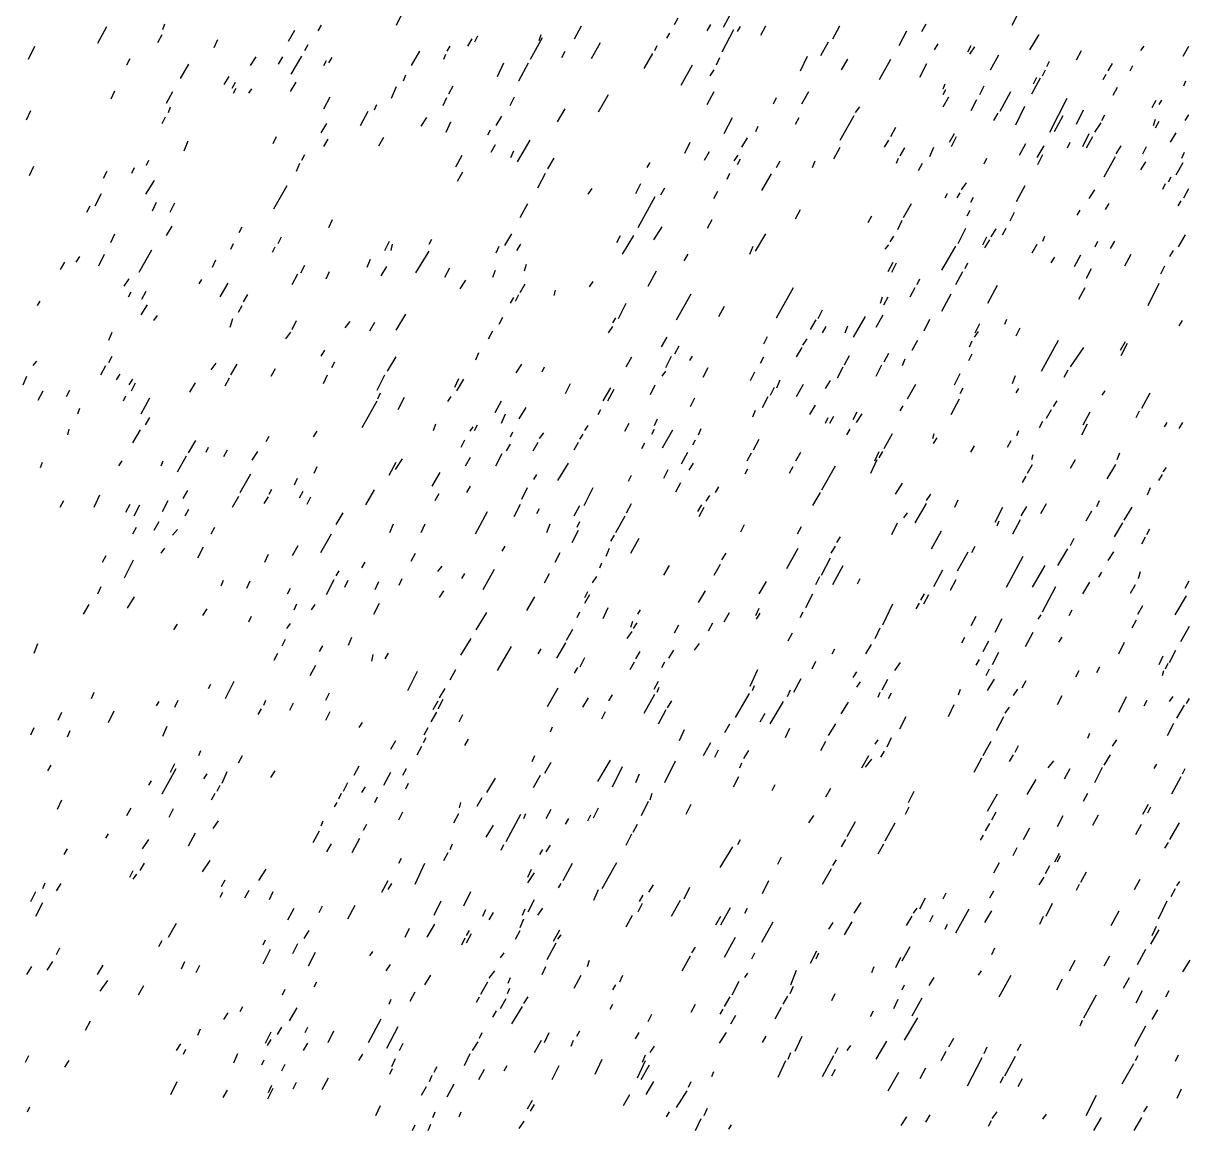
# Model space of a CAD drawing. Extents: x 0 to 599, y 0 to 600.
# Drawn here: x 297 to 599.4, y 0.2 to 287.1 of the extents above; entities that cross this region are included whole.
import ezdxf

# ---------------------------------------------------------------- set-up
doc = ezdxf.new("R2010")
doc.units = 0
doc.header["$MEASUREMENT"] = 0
doc.layers.add('SKARN_FSET3', color=34, linetype='CONTINUOUS')

msp = doc.modelspace()

# ---------------------------------------------------------------- linework, layer by layer
at = {"layer": 'SKARN_FSET3'}
for p, q in [((478.5, 286.05), (481.6, 291.86)), ((393.74, 286.61), (395.39, 289.98)), ((465.86, 286.8), (466.78, 288.49)), ((553.36, 286.61), (555.19, 290.17)), ((316.32, 281.93), (318.69, 286.24)), ((333.16, 285.49), (333.7, 286.99)), ((365.74, 282.5), (367.39, 285.3)), ((373.43, 285.12), (374.34, 286.61)), ((439.88, 283.06), (441.7, 286.43)), ((463.85, 283.24), (464.58, 284.56)), ((474.29, 285.12), (475.2, 286.8)), ((478.14, 279.69), (481.24, 285.49)), ((482.16, 284.93), (482.89, 286.24)), ((488.2, 283.99), (489.48, 286.43)), ((506.87, 283.06), (508.7, 286.43)), ((524.08, 281.37), (526.09, 285.12)), ((529.93, 284.93), (531.03, 286.99)), ((331.88, 282.12), (332.97, 284.18)), ((346.52, 280.81), (347.44, 282.87)), ((369.95, 280.06), (370.87, 281.56)), ((412.24, 281.19), (413.33, 283.06)), ((414.07, 282.31), (414.8, 283.81)), ((428.53, 277.82), (431.64, 283.43)), ((430.72, 282.68), (431.27, 284.18)), ((444.27, 278), (446.65, 282.12)), ((460.75, 280.06), (461.29, 281.37)), ((503.76, 278.75), (505.77, 282.31)), ((533.23, 280.25), (534.15, 281.75)), ((541.84, 279.69), (542.75, 281.37)), ((557.94, 280.25), (560.32, 284.18)), ((298.39, 277.82), (300.03, 281.19)), ((355.86, 276.13), (357.33, 278.38)), ((363.19, 276.51), (364.28, 278.38)), ((366.48, 273.88), (369.22, 278.56)), ((376.18, 276.88), (377.1, 278.19)), ((397.6, 276.13), (399.79, 279.88)), ((406.02, 277.82), (406.56, 279.13)), ((406.93, 279.88), (407.66, 281.19)), ((436.59, 278.19), (437.5, 279.88)), ((458, 275.38), (460.2, 279.31)), ((476.67, 276.32), (477.59, 278.19)), ((498.46, 274.82), (500.29, 278.56)), ((542.39, 279.13), (543.67, 281)), ((547.7, 275.01), (549.89, 278.94)), ((570.03, 277.63), (571.31, 280.06)), ((586.68, 280.06), (587.6, 281.19)), ((597.67, 278.56), (599.13, 281.19)), ((323.83, 276.32), (324.74, 278)), ((337.75, 272.76), (339.94, 276.51)), ((374.9, 276.13), (375.63, 277.44)), ((419.93, 273.32), (421.58, 276.88)), ((425.43, 272.2), (427.98, 276.88)), ((467.53, 271.08), (470.45, 276.32)), ((509.08, 275.01), (510.72, 277.82)), ((518.96, 272.57), (521.89, 277.82)), ((529.4, 273.14), (531.22, 276.69)), ((562.34, 275.94), (563.07, 277.25)), ((578.27, 274.82), (579.36, 276.69)), ((583.94, 274.82), (584.67, 276.13)), ((349.1, 271.26), (350.38, 273.32)), ((395.59, 272.2), (396.14, 273.7)), ((475.03, 273.51), (476.13, 275.01)), ((558.5, 268.83), (560.7, 272.95)), ((558.87, 271.45), (559.78, 273.14)), ((561.25, 273.51), (561.98, 275.01)), ((576.99, 272.57), (577.72, 273.88)), ((597.86, 270.89), (598.41, 272.2)), ((319.81, 267.52), (320.73, 269.58)), ((334.09, 266.4), (335.74, 269.39)), ((351.11, 270.33), (352.02, 271.83)), ((351.48, 269.02), (352.21, 270.33)), ((355.51, 269.02), (356.24, 270.14)), ((366.3, 269.39), (367.77, 271.83)), ((392.48, 267.71), (393.76, 270.7)), ((407.31, 268.83), (408.4, 270.89)), ((474.31, 266.02), (476.13, 269.39)), ((498.83, 266.21), (500.66, 269.39)), ((535.44, 270.14), (535.99, 271.45)), ((535.44, 268.64), (536.17, 269.95)), ((544.96, 268.64), (546.06, 270.89)), ((550.27, 264.34), (553.01, 269.39)), ((579.56, 268.46), (580.65, 270.51)), ((374.91, 264.9), (376.56, 268.08)), ((405.85, 265.83), (406.76, 267.89)), ((423.24, 265.83), (424.33, 268.08)), ((446.12, 264.15), (448.68, 268.64)), ((491.51, 266.21), (492.24, 267.89)), ((535.44, 265.46), (536.91, 268.08)), ((542.77, 264.52), (544.23, 267.33)), ((563.09, 258.91), (567.66, 267.71)), ((589.63, 265.27), (590.72, 267.15)), ((591.46, 266.02), (592.19, 267.15)), ((297.85, 262.09), (298.95, 264.52)), ((334.64, 263.96), (335.19, 265.46)), ((384.44, 260.59), (386.45, 264.34)), ((388.09, 264.71), (388.64, 266.02)), ((435.5, 261.53), (437.51, 264.9)), ((508.73, 256.85), (512.38, 263.21)), ((512.75, 263.96), (513.84, 265.46)), ((548.63, 261.9), (549.72, 263.78)), ((554.3, 260.78), (556.68, 265.65)), ((564.37, 259.1), (566.56, 263.21)), ((570.04, 260.97), (571.87, 264.71)), ((576.63, 261.9), (577.36, 263.4)), ((598.23, 261.9), (599.15, 263.4)), ((333, 261.15), (333.91, 262.84)), ((374.19, 258.72), (375.65, 261.15)), ((400.18, 260.41), (401.64, 262.65)), ((406.59, 258.91), (407.86, 261.53)), ((419.58, 260.59), (421.04, 263.03)), ((478.71, 258.53), (480.9, 262.65)), ((486.94, 259.1), (487.49, 260.41)), ((497.19, 260.97), (498.11, 262.65)), ((521.91, 257.78), (523.19, 260.22)), ((574.81, 258.91), (576.45, 261.34)), ((590, 260.59), (590.54, 262.28)), ((590.55, 260.03), (591.46, 261.72)), ((361.74, 255.91), (362.66, 257.78)), ((374.92, 255.16), (376.02, 257.04)), ((389.2, 255.35), (390.48, 257.6)), ((417.39, 258.16), (418.12, 259.47)), ((483.29, 254.98), (484.75, 257.41)), ((537.1, 256.29), (538.38, 258.53)), ((537.65, 255.16), (538.93, 257.78)), ((571.7, 255.16), (573.34, 258.53)), ((572.61, 254.79), (574.26, 257.78)), ((594.4, 256.29), (595.86, 258.72)), ((338.68, 254.04), (339.78, 256.66)), ((418.31, 253.67), (419.4, 255.73)), ((423.43, 252.36), (424.16, 254.04)), ((425.08, 251.23), (428.37, 256.85)), ((468.46, 253.48), (469.92, 256.29)), ((507.09, 251.98), (508.73, 254.98)), ((520.26, 254.98), (521.36, 256.85)), ((524.29, 252.73), (525.57, 254.79)), ((531.98, 252.54), (533.08, 254.98)), ((555.23, 252.92), (556.87, 255.91)), ((559.8, 252.36), (561.63, 255.35)), ((567.67, 254.79), (568.4, 256.29)), ((580.3, 253.29), (581.58, 255.35)), ((587.26, 253.29), (588.17, 255.16)), ((328.98, 250.3), (329.53, 251.61)), ((369.25, 251.61), (369.98, 253.1)), ((409.16, 249.92), (410.8, 252.92)), ((432.95, 249.36), (434.6, 252.17)), ((458.76, 249.73), (459.49, 251.05)), ((473.59, 251.61), (474.87, 253.85)), ((481.28, 251.42), (482.37, 252.92)), ((482.19, 250.48), (482.92, 251.98)), ((492.26, 249.73), (493.18, 251.42)), ((501.6, 249.73), (502.33, 251.42)), ((523.38, 250.86), (523.93, 252.17)), ((546.08, 250.67), (546.81, 252.17)), ((559.99, 250.48), (561.27, 253.1)), ((577.2, 247.3), (580.12, 252.54)), ((586.71, 249.17), (587.99, 251.23)), ((595.87, 247.86), (597.7, 251.05)), ((597.33, 252.17), (598.06, 253.67)), ((298.6, 247.68), (299.7, 250.11)), ((317.82, 246.93), (318.73, 248.8)), ((325.14, 248.24), (325.87, 249.73)), ((367.79, 248.8), (368.7, 250.86)), ((409.53, 246.18), (410.99, 248.61)), ((430.4, 244.49), (432.41, 248.24)), ((479.45, 246.74), (480.18, 248.24)), ((488.42, 243.74), (490.98, 248.05)), ((529.05, 248.99), (530.15, 250.86)), ((328.81, 242.81), (331, 246.37)), ((361.94, 239.06), (365.41, 245.05)), ((455.84, 243), (457.12, 245.62)), ((540.23, 243.93), (541.51, 245.8)), ((554.51, 240.94), (556.7, 245.05)), ((592.39, 244.12), (593.13, 245.62)), ((593.86, 245.99), (594.59, 247.3)), ((315.63, 239.81), (317.28, 243)), ((443.4, 242.81), (444.49, 244.31)), ((456.4, 234.2), (460.79, 242.25)), ((462.25, 242.62), (463.35, 244.49)), ((475.98, 241.68), (477.08, 243.56)), ((536.02, 241.87), (536.57, 243)), ((539.13, 241.87), (539.86, 243.18)), ((542.61, 240.75), (543.34, 242.06)), ((573.36, 241.68), (574.82, 243.93)), ((597.89, 241.87), (599.17, 244.31)), ((313.44, 238.13), (314.35, 239.81)), ((330.46, 238.5), (331.56, 240.75)), ((335.04, 238.13), (336.32, 240.56)), ((425.83, 236.82), (427.84, 240.37)), ((497.22, 236.44), (498.5, 238.88)), ((525.22, 236.82), (527.23, 240.37)), ((577.57, 238.88), (578.49, 240.37)), ((596.43, 239.81), (597.16, 241.12)), ((376.23, 234.2), (377.14, 236.26)), ((474.34, 234.01), (475.62, 236.26)), ((516.07, 235.51), (516.99, 237.19)), ((523.76, 233.63), (524.86, 236.07)), ((541.7, 237.19), (542.43, 238.69)), ((552.86, 235.88), (553.96, 238.13)), ((570.25, 237.38), (570.98, 238.69)), ((334.13, 232.14), (335.59, 234.57)), ((352.98, 232.89), (353.71, 234.38)), ((460.43, 231.01), (462.62, 234.38)), ((539.33, 230.08), (541.33, 234.01)), ((547.93, 231.76), (549.21, 233.82)), ((550.86, 232.32), (551.77, 234.01)), ((319.67, 230.27), (320.76, 232.51)), ((350.79, 228.58), (351.52, 230.08)), ((363.05, 230.08), (363.96, 231.76)), ((390.69, 228.21), (391.97, 230.64)), ((392.34, 228.21), (392.7, 229.89)), ((402.22, 229.89), (402.95, 231.2)), ((421.81, 229.52), (423.64, 232.51)), ((424.92, 228.21), (426.02, 229.89)), ((450.91, 230.27), (451.83, 232.14)), ((452.38, 227.27), (455.3, 232.14)), ((486.79, 228.02), (489.53, 232.51)), ((521.75, 230.45), (522.67, 231.95)), ((545.73, 229.7), (546.83, 231.76)), ((546.28, 228.95), (547.56, 231.01)), ((558.55, 227.64), (559.83, 229.89)), ((561.29, 230.64), (561.84, 231.95)), ((574.84, 229.14), (575.57, 230.64)), ((578.87, 228.77), (579.96, 230.64)), ((596.44, 229.14), (598.26, 232.32)), ((316.56, 224.27), (318.02, 227.27)), ((327, 222.59), (330.29, 228.39)), ((361.59, 227.83), (362.32, 229.14)), ((398.75, 222.4), (402.23, 228.02)), ((419.62, 227.64), (420.35, 229.33)), ((468.31, 225.59), (469.4, 227.27)), ((485.33, 227.27), (486.24, 229.33)), ((520.47, 228.58), (521.39, 229.7)), ((535.12, 223.15), (538.78, 229.33)), ((569.53, 224.09), (571.18, 227.08)), ((582.53, 224.27), (584.18, 227.27)), ((594.24, 226.71), (595.16, 228.21)), ((306.68, 223.34), (307.78, 225.21)), ((310.7, 225.21), (311.62, 226.71)), ((346.03, 223.9), (346.95, 225.77)), ((368.92, 222.4), (370.01, 224.46)), ((386.12, 223.9), (387.03, 225.96)), ((389.78, 221.65), (391.25, 224.09)), ((426.94, 222.96), (427.49, 224.65)), ((521.21, 222.78), (522.49, 225.21)), ((522.13, 222.59), (523.41, 225.02)), ((541.16, 223.53), (541.89, 225.02)), ((563.49, 225.02), (564.41, 226.52)), ((591.87, 222.22), (592.96, 224.27)), ((323.16, 219.03), (324.44, 220.9)), ((366.72, 219.41), (368.18, 222.22)), ((375.51, 220.9), (376.42, 222.78)), ((406.26, 221.28), (407.54, 223.71)), ((418.71, 221.28), (419.44, 223.15)), ((458.98, 219.03), (461.17, 222.96)), ((528.72, 219.41), (529.45, 220.9)), ((538.79, 219.41), (540.61, 222.78)), ((572.65, 221.09), (573.93, 223.53)), ((327.74, 215.66), (328.83, 217.72)), ((342.56, 219.59), (343.29, 220.72)), ((348.06, 216.22), (350.07, 219.78)), ((410.29, 218.28), (411.75, 220.53)), ((425.85, 217.35), (427.13, 219.59)), ((434.64, 216.6), (435, 217.91)), ((443.79, 218.85), (444.7, 220.16)), ((492.3, 210.8), (496.69, 218.66)), ((526.89, 216.22), (528.17, 218.66)), ((547.03, 214.54), (549.59, 219.22)), ((570.64, 215.66), (572.29, 218.66)), ((588.58, 213.98), (591.5, 219.78)), ((300.65, 213.98), (301.38, 215.1)), ((324.26, 216.22), (324.99, 217.54)), ((354.1, 214.91), (355.19, 216.79)), ((423.29, 214.54), (424.2, 216.04)), ((424.57, 215.1), (425.48, 216.79)), ((466.31, 210.23), (470.15, 216.97)), ((519.21, 214.54), (519.75, 216.22)), ((520.12, 214.17), (521.22, 216.22)), ((535.13, 212.48), (537.51, 216.97)), ((327.56, 211.54), (329.2, 214.17)), ((352.82, 212.29), (353.73, 213.98)), ((393.64, 207.61), (396.2, 211.73)), ((451.3, 210.61), (453.31, 214.54)), ((477.29, 211.17), (478.75, 213.79)), ((503.1, 210.61), (504.2, 212.85)), ((330.86, 210.05), (331.77, 211.36)), ((350.63, 208.36), (351.36, 210.61)), ((366.74, 207.8), (367.83, 210.05)), ((380.46, 208.17), (381.74, 209.86)), ((386.87, 207.43), (388.15, 209.67)), ((420.37, 209.11), (421.28, 210.98)), ((449.84, 209.49), (450.57, 210.8)), ((501.09, 207.8), (502.55, 210.23)), ((510.06, 206.86), (510.79, 208.74)), ((512.26, 205.74), (515.37, 211.17)), ((518.11, 208.36), (519.94, 211.54)), ((530.56, 207.43), (532.02, 210.42)), ((543.74, 206.86), (545.02, 209.3)), ((551.43, 209.11), (551.98, 210.42)), ((596.64, 208.74), (597.56, 210.05)), ((319.15, 204.99), (320.06, 207.05)), ((365.09, 205.37), (366.37, 207.05)), ((417.63, 205.37), (418.72, 207.43)), ((448.74, 206.86), (449.84, 208.55)), ((462.47, 203.31), (463.94, 205.74)), ((489.01, 204.06), (489.93, 205.93)), ((504.2, 206.86), (505.12, 208.55)), ((543.56, 205.74), (544.66, 207.24)), ((554.36, 206.12), (555.46, 208.17)), ((465.95, 201.44), (467.05, 203.49)), ((497.44, 200.69), (498.9, 203.12)), ((499.08, 203.68), (500.18, 205.37)), ((527.46, 202.37), (528.92, 204.99)), ((542.28, 203.31), (543.01, 204.81)), ((560.96, 196.94), (565.34, 204.99)), ((568.46, 198.07), (571.94, 203.12)), ((581.46, 202.37), (582.73, 204.62)), ((581.64, 201.06), (583.28, 204.24)), ((299.57, 198.44), (300.48, 199.56)), ((319.15, 199.19), (320.07, 200.87)), ((374.25, 200.87), (375.16, 202.37)), ((391.46, 196.94), (393.65, 200.69)), ((414.34, 199.94), (415.07, 201.81)), ((453.33, 198.07), (454.79, 200.69)), ((463.58, 197.88), (465.04, 200.87)), ((469.8, 199.75), (470.53, 200.87)), ((488.1, 199), (489.02, 200.69)), ((509.89, 198.63), (511.17, 201.06)), ((520.14, 199.38), (521.42, 201.62)), ((524.9, 198.44), (525.63, 200.12)), ((542.1, 199.75), (543.02, 201.44)), ((317.14, 196.01), (318.42, 198.44)), ((345.7, 197.32), (346.98, 199)), ((350.82, 196.01), (352.47, 198.81)), ((361.26, 195.63), (362.35, 197.69)), ((377, 197.88), (377.73, 199.38)), ((424.77, 196.57), (426.24, 198.81)), ((431.55, 196.76), (432.09, 198.07)), ((462.66, 195.63), (463.58, 196.94)), ((473.28, 195.44), (474.56, 197.88)), ((485.55, 194.51), (486.64, 196.76)), ((508.06, 195.26), (509.52, 198.07)), ((518.13, 195.63), (519.59, 198.63)), ((566.82, 195.44), (567.92, 197.32)), ((297.01, 193.39), (297.92, 195.63)), ((321.17, 194.7), (322.08, 196.19)), ((324.47, 193.39), (325.38, 194.88)), ((325.02, 191.89), (326.11, 193.95)), ((340.21, 191.51), (341.67, 193.95)), ((349.36, 193.2), (350.46, 195.26)), ((374.8, 193.76), (375.9, 196.01)), ((388.72, 192.07), (390.73, 196.01)), ((408.85, 192.82), (409.95, 195.07)), ((409.4, 191.89), (411.23, 194.88)), ((437.59, 191.14), (438.87, 193.76)), ((492.32, 192.64), (493.23, 194.7)), ((497.45, 190.39), (499.28, 193.57)), ((504.95, 192.45), (506.23, 194.51)), ((526.19, 189.83), (528.38, 193.57)), ((538.45, 193.39), (539.91, 196.38)), ((553.46, 193.76), (554.19, 195.82)), ((300.86, 189.45), (302.14, 191.89)), ((308.18, 190.39), (309.09, 192.07)), ((323.01, 189.27), (323.55, 190.58)), ((388.9, 189.83), (389.63, 191.33)), ((447.3, 189.27), (449.31, 192.64)), ((448.58, 189.27), (450.22, 192.26)), ((459.56, 190.95), (460.84, 193.39)), ((490.68, 190.76), (491.77, 192.82)), ((539.92, 191.14), (540.65, 192.64)), ((554.38, 191.33), (555.11, 192.45)), ((576.71, 190.76), (577.44, 191.89)), ((586.96, 187.39), (589.16, 191.33)), ((327.59, 185.9), (329.78, 190.02)), ((384.88, 182.34), (388.72, 189.27)), ((394.21, 187.02), (395.86, 190.2)), ((407.03, 189.08), (407.94, 190.39)), ((419.29, 186.27), (420.94, 189.27)), ((425.52, 184.59), (427.35, 187.58)), ((470, 187.77), (471.09, 190.02)), ((488.67, 187.58), (490.13, 190.39)), ((500.93, 185.71), (502.39, 188.14)), ((524.36, 186.65), (525.09, 187.96)), ((537.54, 185.71), (539.73, 189.83)), ((564.08, 187.77), (565, 189.27)), ((311.11, 185.9), (311.66, 187.39)), ((328.69, 183.09), (329.78, 184.96)), ((420.94, 183.46), (422.04, 185.9)), ((446.02, 185.71), (446.75, 187.02)), ((460.66, 182.9), (461.4, 184.59)), ((486.11, 185.15), (486.84, 186.83)), ((504.96, 183.46), (505.69, 184.96)), ((506.06, 183.46), (507.16, 185.34)), ((512.1, 184.4), (513.2, 186.46)), ((513.02, 183.65), (514.48, 185.9)), ((562.25, 184.77), (563.53, 187.02)), ((571.77, 183.09), (573.6, 186.46)), ((585.5, 184.96), (586.41, 186.65)), ((308.56, 180.47), (308.92, 181.97)), ((325.4, 178.41), (327.41, 181.78)), ((403.37, 181.59), (403.92, 183.28)), ((412.89, 181.4), (413.62, 182.53)), ((413.99, 181.59), (414.72, 183.09)), ((442.54, 181.59), (443.46, 182.9)), ((452.98, 181.4), (454.07, 183.46)), ((459.93, 180.66), (460.67, 181.97)), ((462.68, 177.1), (465.43, 181.78)), ((472.02, 180.47), (472.75, 182.15)), ((510.46, 180.47), (511.37, 181.97)), ((554.57, 180.28), (555.12, 181.59)), ((560.43, 182.34), (561.34, 184.02)), ((571.41, 180.47), (572.87, 183.28)), ((592.83, 182.53), (593.56, 183.65)), ((596.67, 182.15), (597.58, 183.65)), ((339.86, 175.79), (341.69, 178.97)), ((359.99, 178.78), (360.72, 180.09)), ((372.26, 179.91), (373.17, 181.4)), ((410.52, 177.29), (411.43, 179.16)), ((423.33, 179.91), (423.87, 181.22)), ((429.19, 176.35), (430.47, 178.6)), ((430.83, 179.53), (431.93, 181.03)), ((439.8, 176.54), (440.9, 178.6)), ((441.27, 179.34), (442.18, 180.66)), ((457.38, 176.91), (458.11, 178.41)), ((470.55, 177.85), (471.29, 179.16)), ((486.3, 176.54), (487.76, 179.34)), ((520.16, 176.91), (522.35, 180.84)), ((532.79, 179.53), (533.15, 180.84)), ((532.97, 178.22), (533.89, 179.72)), ((552.19, 177.29), (553.11, 178.97)), ((344.44, 175.98), (344.98, 177.29)), ((349.01, 174.85), (349.93, 176.54)), ((356.34, 173.92), (357.8, 176.16)), ((419.49, 172.42), (421.13, 175.6)), ((422.23, 176.35), (423.33, 178.03)), ((467.63, 172.98), (469.28, 175.98)), ((484.65, 173.73), (485.75, 175.79)), ((497.28, 173.73), (498.56, 175.98)), ((517.79, 173.73), (518.88, 176.16)), ((518.88, 174.48), (519.8, 176.16)), ((542.68, 175.98), (543.59, 177.66)), ((558.42, 174.1), (558.79, 175.41)), ((580.57, 174.1), (581.3, 175.79)), ((301.43, 172.04), (301.97, 173.35)), ((321.74, 172.42), (322.66, 173.73)), ((332.73, 172.42), (333.27, 173.73)), ((336.94, 170.92), (339.31, 175.04)), ((391.85, 169.98), (393.68, 173.35)), ((393.5, 171.48), (395.33, 174.29)), ((411.62, 172.42), (412.9, 174.66)), ((435.6, 168.67), (438.34, 173.17)), ((469.65, 171.29), (470.74, 173.17)), ((504.06, 166.24), (507.54, 172.42)), ((516.69, 170.55), (518.33, 174.1)), ((557.33, 170.55), (558.61, 172.79)), ((568.49, 171.86), (569.77, 174.1)), ((578.01, 169.05), (580.21, 172.79)), ((353.23, 165.49), (355.97, 170.36)), ((372.45, 170.55), (373.18, 172.23)), ((403.02, 167.18), (405.03, 170.73)), ((429.38, 168.86), (430.11, 170.17)), ((453.91, 168.49), (454.64, 169.98)), ((463.06, 169.24), (464.15, 171.48)), ((484.11, 170.36), (484.84, 171.67)), ((495.64, 170.55), (496.55, 172.23)), ((556.05, 168.11), (556.96, 169.8)), ((591.38, 168.67), (592.29, 170.17)), ((592.47, 170.92), (593.39, 172.04)), ((360.74, 165.12), (361.47, 166.43)), ((367.33, 167.55), (368.06, 169.24)), ((411.99, 165.49), (412.91, 167.18)), ((426.27, 163.81), (427.73, 166.8)), ((442.38, 162.12), (444.76, 166.8)), ((466.17, 165.68), (467.45, 168.11)), ((476.43, 165.49), (477.34, 166.99)), ((523.1, 165.12), (524.93, 167.93)), ((588.45, 164.93), (589.18, 166.8)), ((306.56, 161.75), (307.47, 163.43)), ((315.35, 161.75), (316.81, 164.93)), ((333.1, 160.62), (334.57, 163.43)), ((338.41, 163.99), (339.69, 166.05)), ((351.22, 161.75), (352.87, 164.56)), ((359.46, 162.68), (360.56, 164.37)), ((368.61, 164.18), (369.53, 165.87)), ((370.63, 162.5), (371.54, 164.37)), ((385.82, 162.31), (388.01, 166.24)), ((403.76, 163.43), (404.85, 165.3)), ((474.05, 163.24), (474.96, 164.74)), ((501.69, 162.12), (503.7, 165.49)), ((531.16, 163.43), (532.25, 165.12)), ((538.48, 161.75), (539.4, 163.62)), ((575.27, 161.93), (576, 163.43)), ((323.59, 160.44), (324.68, 162.5)), ((325.78, 159.5), (327.25, 162.31)), ((338.96, 159.5), (339.88, 161.19)), ((414.2, 154.82), (417.31, 160.62)), ((424.26, 159.31), (425.91, 162.5)), ((430.12, 160.06), (430.85, 161.37)), ((439.82, 159.5), (441.28, 162.12)), ((453.37, 160.25), (454.65, 162.68)), ((471.85, 160.62), (472.95, 162.31)), ((472.22, 159.31), (473.5, 161.75)), ((528.24, 157.63), (531.16, 162.68)), ((548.92, 157.82), (550.93, 161.75)), ((555.69, 159.5), (557.15, 161.93)), ((560.82, 160.06), (562.28, 162.68)), ((572.53, 158.19), (573.99, 160.81)), ((582.42, 158.38), (584.43, 161.75)), ((330.91, 155.76), (332.19, 158)), ((378.14, 157.25), (379.96, 160.25)), ((392.05, 155.2), (392.96, 157.44)), ((400.11, 155.2), (401.2, 157.44)), ((432.69, 155.2), (433.6, 157.44)), ((440.56, 156.51), (441.29, 158)), ((450.63, 155.2), (453, 159.5)), ((483.03, 155.38), (483.94, 157.25)), ((522.2, 154.63), (523.66, 157.63)), ((525.31, 158.94), (526.22, 160.25)), ((549.47, 156.88), (550.02, 158.19)), ((553.5, 154.82), (555.51, 158.56)), ((579.86, 154.07), (582.05, 157.63)), ((325.42, 154.82), (326.34, 156.51)), ((335.67, 154.45), (336.95, 155.94)), ((345.74, 154.82), (346.65, 156.51)), ((374.12, 149.95), (376.86, 154.82)), ((439.28, 152.57), (440.92, 155.76)), ((449.35, 152.95), (450.26, 154.45)), ((497.67, 154.82), (498.77, 156.69)), ((532.45, 150.89), (535.01, 155.57)), ((588.28, 154.63), (589.01, 156.13)), ((342.27, 148.64), (343.73, 151.45)), ((366.8, 149.2), (368.26, 151.83)), ((421.16, 150.33), (421.89, 151.64)), ((454.48, 149.77), (456.67, 153.7)), ((506.46, 149.77), (507.56, 151.64)), ((507.92, 152.57), (508.84, 154.07)), ((542.89, 149.95), (543.8, 151.64)), ((568.51, 151.83), (569.43, 153.7)), ((587, 152.2), (587.91, 154.07)), ((317.56, 147.52), (318.47, 149.2)), ((332.75, 149.77), (333.66, 151.08)), ((359.66, 147.52), (360.57, 149.58)), ((397.55, 147.71), (398.65, 149.77)), ((434.89, 147.52), (436.17, 149.95)), ((448.07, 149.02), (448.98, 151.08)), ((478.09, 148.08), (479.19, 149.77)), ((494.93, 145.83), (497.86, 151.08)), ((503.9, 144.15), (506.28, 148.64)), ((539.23, 145.27), (541.97, 150.14)), ((551.87, 140.97), (556.25, 149.02)), ((565.22, 146.58), (567.78, 150.89)), ((578.22, 147.89), (579.68, 150.14)), ((323.24, 143.4), (325.61, 148.08)), ((378.15, 143.96), (378.88, 145.27)), ((384.74, 146.02), (385.65, 147.52)), ((404.51, 145.09), (405.61, 146.4)), ((416.23, 140.41), (419.15, 145.65)), ((446.43, 146.02), (446.97, 147.33)), ((463.09, 144.15), (464.55, 146.58)), ((476.08, 144.15), (477.73, 146.96)), ((506.84, 141.72), (509.58, 146.58)), ((533.01, 141.15), (535.39, 145.46)), ((558.64, 140.97), (561.93, 146.58)), ((348.32, 141.34), (348.87, 142.84)), ((354.91, 140.78), (355.82, 142.65)), ((375.59, 139.1), (377.6, 143.03)), ((380.35, 140.97), (381.26, 142.84)), ((388.22, 140.41), (389.14, 142.46)), ((394.45, 141.53), (395.18, 143.21)), ((410.73, 143.21), (411.47, 144.52)), ((432.15, 142.09), (433.43, 144.52)), ((444.6, 142.09), (445.7, 143.78)), ((487.8, 139.28), (489.63, 142.46)), ((502.44, 141.72), (503.54, 143.78)), ((513.24, 141.9), (513.97, 143.21)), ((537.41, 140.22), (538.87, 143.03)), ((571.64, 139.28), (573.46, 142.28)), ((575.84, 143.59), (576.57, 144.9)), ((586.09, 143.21), (586.64, 145.09)), ((598.18, 140.78), (599.27, 142.65)), ((316.29, 139.28), (317.2, 141.15)), ((365.53, 139.28), (366.26, 140.78)), ((404.88, 138.35), (405.98, 140.03)), ((442.59, 138.35), (443.32, 139.84)), ((442.59, 136.85), (443.87, 139.1)), ((472.06, 137.04), (473.89, 140.03)), ((499.89, 135.73), (501.71, 139.28)), ((529.72, 137.6), (530.63, 139.28)), ((530.45, 136.66), (531.73, 139.1)), ((561.21, 134.6), (564.68, 141.15)), ((584.08, 139.47), (585.36, 141.72)), ((312.63, 134.04), (314.09, 136.47)), ((323.98, 135.54), (325.81, 138.53)), ((367.18, 135.16), (367.91, 136.66)), ((371.75, 135.16), (372.67, 136.47)), ((387.86, 134.04), (389.32, 136.85)), ((427.58, 134.98), (429.59, 138.53)), ((519.84, 131.23), (522.4, 136.66)), ((528.44, 135.35), (529.36, 136.85)), ((585.92, 134.04), (587.2, 136.29)), ((595.62, 133.85), (598.55, 138.72)), ((343.57, 133.67), (344.66, 135.35)), ((355.47, 131.98), (356.2, 133.48)), ((414.41, 129.92), (417.15, 134.41)), ((440.58, 133.1), (441.31, 134.6)), ((447.35, 132.92), (448.63, 135.73)), ((456.32, 134.04), (457.05, 135.16)), ((478.66, 131.98), (480.12, 134.41)), ((486.89, 133.67), (487.81, 135.54)), ((487.08, 132.73), (487.99, 134.23)), ((498.42, 133.1), (499.16, 134.6)), ((542.72, 131.05), (544, 133.48)), ((560.11, 132.73), (560.84, 133.85)), ((568.17, 133.67), (568.9, 135.16)), ((336.07, 129.92), (336.98, 131.42)), ((365.35, 130.3), (366.27, 131.61)), ((437.84, 127.3), (439.49, 130.11)), ((454.5, 130.67), (455.04, 132.17)), ((455.23, 130.3), (456.14, 131.79)), ((465.85, 129.17), (466.94, 131.23)), ((474.63, 129.73), (475.73, 131.79)), ((517.83, 127.68), (519.11, 130.48)), ((548.95, 129.36), (550.78, 132.92)), ((584.46, 130.48), (585.56, 132.54)), ((597.09, 126.93), (599.29, 130.86)), ((364.08, 125.8), (364.99, 127.49)), ((381.28, 125.99), (382.2, 128.05)), ((410.39, 123.37), (413.13, 127.68)), ((453.58, 127.68), (454.86, 129.55)), ((495.32, 127.11), (496.42, 129.17)), ((540.35, 126.55), (541.08, 128.05)), ((545.84, 124.31), (547.3, 127.11)), ((556.82, 125.62), (558.83, 129.36)), ((565.43, 126.74), (566.34, 128.05)), ((299.83, 123.93), (300.74, 126.37)), ((373.78, 124.31), (374.69, 125.8)), ((419.91, 119.44), (423.57, 125.62)), ((430.52, 123.74), (431.25, 125.05)), ((435.28, 122.62), (437.66, 126.55)), ((455.79, 122.43), (456.88, 124.31)), ((464.39, 122.62), (465.67, 124.68)), ((470.98, 124.68), (472.26, 126.37)), ((506.67, 123.74), (507.4, 125.05)), ((515.46, 123.74), (516.92, 126.18)), ((548.23, 120.94), (549.87, 124.12)), ((580.99, 123.74), (582.45, 126.74)), ((594.17, 121.5), (595.81, 124.68)), ((362.07, 122.06), (362.98, 123.93)), ((387.33, 121.87), (387.69, 123.56)), ((390.8, 122.43), (391.72, 123.93)), ((441.33, 120.37), (442.61, 122.81)), ((454.32, 119.63), (455.42, 121.68)), ((462.56, 120.19), (463.29, 121.68)), ((501.55, 119.81), (502.46, 121.87)), ((522.97, 119.44), (524.43, 121.5)), ((544.02, 120.75), (544.93, 122.25)), ((591.43, 120.94), (592.52, 123.18)), ((593.07, 119.81), (593.8, 121.31)), ((371.41, 118.13), (372.87, 120.75)), ((396.67, 114.2), (399.23, 119.25)), ((407.65, 117), (409.11, 119.63)), ((439.86, 118.69), (440.78, 120.19)), ((485.45, 115.32), (487.46, 119.63)), ((512.17, 117.57), (513.08, 119.06)), ((546.58, 118.13), (547.5, 119.81)), ((569.83, 117.75), (570.74, 119.44)), ((575.32, 118.88), (576.05, 120.37)), ((592.34, 118.13), (592.71, 119.44)), ((345.05, 114.76), (345.6, 115.88)), ((349.45, 112.14), (351.64, 116.63)), ((432.92, 110.08), (435.66, 114.95)), ((460.55, 114.57), (461.65, 116.63)), ((461.29, 113.82), (461.83, 115.13)), ((486, 114.2), (486.55, 115.51)), ((496.8, 113.82), (498.62, 117.38)), ((513.09, 115.13), (514, 116.44)), ((519.68, 114.38), (521.14, 117.19)), ((546.95, 114.2), (548.78, 117.19)), ((555.92, 114.95), (557.02, 116.82)), ((314.67, 112.14), (315.4, 113.82)), ((375.44, 111.76), (376.35, 113.63)), ((404.55, 109.52), (405.83, 111.95)), ((404.91, 112.32), (406.37, 114.76)), ((442.07, 109.89), (443.53, 112.32)), ((448.84, 111.58), (449.76, 113.07)), ((458, 108.39), (460.74, 113.26)), ((481.61, 107.27), (485.27, 113.45)), ((495.15, 112.7), (495.88, 114.38)), ((518.58, 112.51), (519.13, 113.82)), ((521.33, 112.14), (522.06, 113.63)), ((539.45, 113.07), (540, 114.57)), ((553.73, 112.89), (554.82, 114.57)), ((565.08, 110.64), (566.36, 112.89)), ((581, 108.58), (583.01, 112.7)), ((594.18, 111.39), (595.1, 112.7)), ((598.58, 110.83), (599.31, 112.14)), ((319.07, 105.96), (320.53, 108.95)), ((331.51, 110.27), (332.24, 111.39)), ((336.27, 109.89), (337.18, 111.76)), ((357.87, 108.02), (358.78, 109.52)), ((359.33, 110.45), (359.88, 111.76)), ((366.11, 109.14), (367.02, 111.01)), ((403.27, 109.33), (404.54, 111.58)), ((461.66, 105.59), (463.67, 109.33)), ((464.04, 109.7), (465.13, 111.58)), ((490.58, 105.59), (494.05, 111.39)), ((509.07, 108.21), (510.9, 111.2)), ((536.89, 107.46), (538.35, 110.64)), ((551.53, 108.39), (552.63, 109.89)), ((587.59, 110.27), (588.32, 111.76)), ((596.02, 107.08), (598.03, 110.45)), ((306.07, 106.52), (306.98, 108.58)), ((375.45, 106.52), (376.54, 108.77)), ((384.05, 104.65), (384.96, 105.96)), ((402.72, 106.15), (404.18, 108.58)), ((410.04, 106.15), (410.95, 108.02)), ((447.02, 106.9), (447.93, 108.77)), ((488.02, 106.15), (489.3, 108.39)), ((524.26, 104.27), (525.91, 107.46)), ((549.34, 103.9), (551.17, 107.46)), ((298.94, 102.78), (299.85, 104.65)), ((308.45, 102.22), (309.18, 103.9)), ((333.17, 102.4), (334.26, 105.02)), ((400.89, 102.78), (401.99, 104.65)), ((433.66, 103.53), (434.2, 104.84)), ((467.16, 101.28), (468.44, 104.09)), ((478.87, 103.34), (480.15, 105.59)), ((494.61, 102.03), (495.71, 104.46)), ((505.78, 102.59), (507.61, 105.59)), ((572.96, 101.84), (573.51, 103.15)), ((593.64, 102.59), (595.29, 105.77)), ((392.29, 99.03), (393.57, 101.28)), ((399.07, 97.54), (400.35, 99.78)), ((400.71, 100.72), (401.44, 102.03)), ((411.51, 99.97), (412.43, 101.65)), ((473.38, 97.35), (475.21, 100.72)), ((503.77, 98.66), (505.05, 101.09)), ((517.86, 100.34), (518.59, 101.47)), ((520.97, 99.59), (522.07, 102.03)), ((545.87, 97.35), (547.88, 101.09)), ((554.11, 98.28), (555.02, 99.97)), ((579.37, 99.78), (580.46, 101.47)), ((342.51, 97.35), (343.05, 98.66)), ((352.76, 95.48), (353.86, 97.35)), ((428.91, 95.85), (429.64, 97.35)), ((476.31, 96.97), (477.23, 98.85)), ((483.82, 96.6), (485.1, 98.66)), ((514.39, 94.17), (516.22, 97.35)), ((519.33, 96.97), (520.24, 98.47)), ((543.5, 93.04), (545.51, 96.79)), ((552.65, 95.85), (553.74, 97.54)), ((577.18, 94.91), (578.82, 97.54)), ((303.34, 93.42), (304.25, 94.91)), ((333, 87.43), (336.65, 93.98)), ((335.19, 93.04), (336.28, 95.29)), ((382.78, 92.29), (384.06, 94.73)), ((395.41, 92.29), (396.33, 93.98)), ((432.2, 92.85), (433.85, 95.66)), ((445.93, 90.61), (449.22, 96.22)), ((449.78, 89.3), (452.34, 94.54)), ((463.32, 90.42), (466.06, 96.04)), ((482.72, 94.17), (483.27, 95.48)), ((515.31, 94.35), (516.95, 96.41)), ((562.72, 94.17), (564.18, 96.04)), ((566.93, 91.36), (568.39, 93.98)), ((574.8, 90.42), (576.81, 94.35)), ((590.17, 93.98), (590.9, 95.1)), ((597.5, 92.67), (598.23, 93.98)), ((329.52, 89.67), (330.25, 90.8)), ((343.79, 91.36), (344.71, 92.67)), ((348.55, 90.23), (349.83, 93.23)), ((361.18, 91.73), (362.28, 93.42)), ((390.47, 89.67), (392.3, 93.04)), ((417.2, 87.8), (419.39, 91.54)), ((429.28, 89.11), (431.11, 92.29)), ((455.82, 90.42), (456.73, 92.67)), ((481.08, 89.3), (482.54, 91.92)), ((557.23, 87.24), (559.61, 91.17)), ((594.76, 87.43), (597.13, 91.92)), ((347.28, 88.17), (348.01, 89.67)), ((380.04, 88.17), (381.14, 90.42)), ((384.8, 87.8), (385.71, 89.3)), ((396.15, 88.74), (396.88, 90.23)), ((491.15, 88.36), (491.88, 89.86)), ((505.06, 86.68), (506.34, 88.92)), ((526.48, 85.18), (527.94, 88.17)), ((305.91, 83.49), (307.01, 85.93)), ((345.81, 85.93), (346.73, 87.61)), ((377.67, 84.06), (378.4, 85.18)), ((378.76, 86.12), (379.49, 87.61)), ((388.1, 85.18), (388.83, 86.68)), ((410.06, 83.87), (410.43, 85.18)), ((414.64, 84.24), (415.92, 86.49)), ((457.29, 81.81), (459.12, 85.55)), ((459.49, 85.93), (460.03, 87.61)), ((468.82, 82.18), (470.1, 84.8)), ((546.99, 82.93), (549.54, 87.43)), ((571.88, 85.55), (572.97, 87.61)), ((587.26, 82.18), (588.72, 84.8)), ((323.85, 81.81), (324.95, 83.87)), ((334.83, 81.44), (335.93, 83.68)), ((394.33, 80.69), (395.42, 82.75)), ((408.6, 79.94), (409.88, 82.37)), ((422.16, 75.07), (425.99, 82.18)), ((426.73, 81.06), (427.27, 82.37)), ((432.58, 81.06), (433.86, 83.49)), ((443.38, 80.5), (444.11, 82)), ((444.85, 81.25), (446.13, 83.87)), ((500.68, 79.94), (501.96, 81.81)), ((525.75, 82.18), (526.67, 84.06)), ((548.09, 80.69), (549.18, 82.75)), ((565.11, 79), (566.57, 81.81)), ((574.26, 79.38), (575.72, 82)), ((588.54, 82.56), (589.27, 84.06)), ((346.19, 78.44), (347.65, 80.5)), ((374.19, 79.19), (374.74, 80.5)), ((385.18, 78.07), (386.09, 79.56)), ((417.03, 76.19), (418.86, 79.38)), ((437.53, 79.56), (438.44, 81.06)), ((455.1, 77.5), (456.2, 79.56)), ((510.57, 76.38), (512.76, 80.31)), ((520.45, 75.26), (523.01, 79.94)), ((546.44, 77.88), (547.54, 79.75)), ((556.33, 75.63), (557.97, 78.63)), ((585.43, 76.94), (586.89, 79.56)), ((594.22, 75.63), (596.78, 79.94)), ((318.37, 76.01), (319.1, 77.13)), ((327.89, 73.2), (329.53, 75.63)), ((339.79, 73.95), (341.61, 77.32)), ((372.18, 74.88), (373.83, 77.88)), ((382.25, 72.26), (384.26, 76.01)), ((453.27, 74.13), (454.74, 77.13)), ((482.2, 74.32), (482.93, 75.63)), ((509.1, 73.76), (510.2, 75.63)), ((545.16, 75.44), (545.89, 76.76)), ((307.57, 71.7), (308.48, 73.2)), ((375.66, 72.45), (376.94, 74.51)), ((407.7, 73.01), (408.24, 74.51)), ((420.88, 72.82), (421.61, 74.32)), ((430.94, 71.7), (431.68, 73.01)), ((432.59, 72.45), (433.69, 74.13)), ((477.63, 68.33), (480.91, 73.76)), ((518.62, 71.89), (520.09, 74.51)), ((553.59, 71.51), (554.68, 73.57)), ((592.94, 73.39), (593.85, 74.88)), ((343.45, 67.21), (345.46, 70.2)), ((394.34, 69.45), (395.07, 70.76)), ((406.05, 70.2), (407.15, 72.26)), ((447.06, 62.9), (450.9, 69.64)), ((492.63, 69.27), (493.55, 71.14)), ((506.91, 68.89), (507.83, 70.39)), ((548.65, 67.02), (550.11, 69.64)), ((564.39, 69.83), (565.67, 72.07)), ((565.12, 69.83), (565.85, 71.51)), ((324.6, 65.9), (325.51, 67.58)), ((325.52, 65.34), (326.43, 66.65)), ((327.34, 67.58), (328.44, 69.45)), ((358.1, 64.96), (359.93, 67.96)), ((398.55, 64.02), (401.11, 69.45)), ((427.84, 65.9), (428.75, 67.96)), ((427.84, 64.4), (429.49, 67.02)), ((436.99, 64.96), (439.37, 69.45)), ((504.17, 64.02), (506.55, 68.14)), ((562.01, 66.83), (563.11, 68.89)), ((571.17, 64.59), (572.63, 67.21)), ((302.09, 62.9), (302.64, 64.4)), ((305.57, 62.34), (306.85, 64.21)), ((348.4, 63.46), (349.31, 65.15)), ((389.95, 61.97), (391.6, 64.96)), ((391.6, 62.71), (392.51, 64.21)), ((435.71, 63.09), (436.44, 64.21)), ((459.14, 61.97), (460.42, 63.84)), ((488.62, 61.59), (490.26, 64.96)), ((560.37, 63.84), (561.65, 65.9)), ((570.07, 62.53), (570.8, 64.02)), ((585.08, 62.71), (586.54, 65.34)), ((596.06, 63.65), (596.79, 64.77)), ((298.98, 59.53), (300.26, 62.15)), ((348.04, 60.66), (348.77, 61.97)), ((354.44, 60.47), (355.54, 62.53)), ((360.85, 60.09), (361.76, 62.15)), ((411.19, 58.41), (413.02, 62.15)), ((444.87, 59.91), (446.15, 62.71)), ((456.77, 59.53), (457.68, 61.22)), ((468.3, 60.28), (469.76, 63.28)), ((535.48, 60.28), (536.21, 61.78)), ((547.56, 60.47), (548.65, 62.34)), ((594.6, 60.84), (595.7, 62.9)), ((300.27, 55.79), (302.09, 59.34)), ((365.61, 54.85), (367.26, 57.85)), ((373.67, 56.72), (374.58, 58.41)), ((381.17, 55.04), (383, 58.6)), ((403.5, 55.98), (405.33, 59.72)), ((416.13, 55.79), (416.87, 57.47)), ((426.39, 55.98), (427.12, 57.66)), ((427.85, 56.91), (429.49, 60.09)), ((430.41, 55.98), (431.69, 57.85)), ((456.4, 56.91), (457.5, 59.16)), ((465.01, 55.79), (467.38, 59.91)), ((477.82, 53.54), (480.38, 58.03)), ((484.04, 56.54), (484.78, 57.85)), ((512.42, 56.54), (514.24, 59.34)), ((527.79, 56.54), (528.71, 57.85)), ((529.44, 57.66), (530.9, 60.47)), ((538.78, 51.48), (542.25, 57.66)), ((562.21, 55.79), (563.85, 59.16)), ((591.31, 55.04), (593.5, 59.72)), ((417.78, 54.85), (418.88, 56.72)), ((425.84, 52.79), (426.75, 55.04)), ((453.3, 52.98), (454.94, 55.98)), ((476.54, 53.54), (477.82, 55.79)), ((525.97, 53.35), (527.43, 55.79)), ((532.01, 54.29), (532.92, 55.98)), ((546.28, 54.1), (548.11, 57.1)), ((560.56, 53.73), (561.47, 55.79)), ((579.05, 53.35), (581.06, 57.1)), ((334.68, 50.36), (336.69, 53.92)), ((369.83, 49.98), (371.11, 52.04)), ((396.01, 50.36), (397.1, 52.61)), ((401.68, 50.36), (403.69, 53.73)), ((411.93, 50.73), (412.66, 52.04)), ((424.56, 49.8), (425.84, 52.04)), ((434.45, 49.24), (436.09, 52.23)), ((488.45, 49.05), (491.37, 54.29)), ((505.83, 52.42), (506.93, 54.1)), ((509.86, 50.92), (511.87, 54.29)), ((536.03, 52.42), (536.58, 53.73)), ((589.31, 48.49), (591.5, 52.23)), ((589.67, 50.73), (590.76, 53.17)), ((332.12, 47.93), (333.04, 49.42)), ((359.22, 48.3), (359.76, 49.61)), ((366.91, 46.05), (368.18, 48.67)), ((410.65, 48.3), (411.56, 50.17)), ((411.93, 48.86), (413.21, 51.29)), ((432.8, 44.56), (435.18, 48.86)), ((435.54, 49.8), (436.46, 50.92)), ((478.75, 45.12), (481.67, 50.36)), ((305.58, 45.87), (306.5, 47.55)), ((359.22, 43.43), (361.05, 47.18)), ((370.94, 42.87), (372.76, 46.43)), ((386.86, 45.49), (387.59, 46.61)), ((420.72, 44.93), (421.64, 46.24)), ((467.77, 41.56), (469.96, 45.49)), ((470.33, 46.24), (471.24, 47.74)), ((485.89, 44.74), (486.62, 46.24)), ((501.08, 43.62), (502.73, 46.8)), ((502.54, 44.74), (503.28, 46.24)), ((524.88, 44.18), (526.89, 47.93)), ((548.12, 45.87), (548.85, 47.55)), ((577.23, 42.87), (578.69, 45.49)), ((585.83, 43.24), (588.03, 47.18)), ((297.9, 40.62), (299.18, 42.68)), ((303.21, 41.75), (304.67, 43.99)), ((316.21, 40.62), (317.67, 43.06)), ((337.99, 42.12), (338.9, 43.99)), ((341.83, 41.19), (342.75, 43.06)), ((391.07, 41.56), (392.17, 43.24)), ((431.53, 40.62), (432.44, 42.68)), ((443.24, 42.68), (443.79, 44.37)), ((517.01, 41.19), (517.56, 42.68)), ((523.23, 42.5), (524.51, 45.12)), ((568.26, 41.56), (569.72, 44.37)), ((599.38, 44.37), (597.55, 41.37)), ((401.14, 38), (402.61, 40.44)), ((417.8, 39.69), (419.26, 41.56)), ((422.74, 38.38), (423.29, 39.88)), ((439.77, 37.07), (441.59, 40.44)), ((451.66, 38.75), (452.39, 40.44)), ((484.06, 39.88), (484.79, 41)), ((495.96, 38), (497.42, 41.75)), ((531.84, 37.82), (533.12, 39.88)), ((544.65, 40.44), (545.38, 41.56)), ((549.96, 34.82), (553.07, 40.44)), ((564.97, 36.69), (566.43, 39.5)), ((582.18, 37.07), (583.82, 39.88)), ((316.94, 36.32), (318.95, 39.13)), ((326.83, 35.38), (328.29, 37.82)), ((364.17, 35.38), (364.9, 36.88)), ((372.41, 37.44), (373.14, 38.75)), ((415.61, 35.57), (417.43, 38.75)), ((422.56, 35.76), (423.11, 37.07)), ((449.84, 36.69), (450.57, 38)), ((480.77, 35.38), (482.6, 38.94)), ((495.78, 35.76), (496.69, 37.63)), ((524.88, 36.69), (525.43, 38)), ((585.48, 33.32), (587.12, 36.51)), ((593.16, 34.82), (594.08, 36.51)), ((391.81, 32.95), (392.36, 34.26)), ((397.3, 33.7), (398.58, 36.13)), ((414.51, 33.51), (415.24, 34.82)), ((420.74, 31.83), (422.2, 34.45)), ((426.78, 33.14), (427.87, 34.82)), ((478.76, 32.39), (480.22, 34.82)), ((493.95, 32.95), (495.23, 35.01)), ((506.58, 33.88), (507.5, 35.76)), ((522.69, 31.83), (523.79, 34.26)), ((527.45, 29.95), (530.01, 34.63)), ((571.94, 29.39), (575.22, 35.38)), ((348.98, 29.02), (350.08, 30.7)), ((353.19, 31.08), (353.92, 32.39)), ((366.01, 28.64), (368.02, 32.01)), ((418.73, 29.58), (419.64, 31.26)), ((423.67, 27.89), (426.41, 32.39)), ((449.11, 31.64), (449.84, 32.95)), ((459, 28.46), (459.91, 30.33)), ((470.16, 30.89), (471.26, 32.95)), ((477.67, 30.33), (478.4, 31.64)), ((491.94, 29.2), (493.59, 32.2)), ((516.66, 29.77), (517.39, 31.26)), ((589.69, 29.02), (591.15, 31.45)), ((313.11, 26.21), (314.39, 28.64)), ((386.52, 23.03), (389.8, 29.2)), ((480.41, 27.89), (481.69, 30.14)), ((525.45, 23.59), (528.92, 29.39)), ((571.02, 27.33), (571.57, 28.83)), ((585.12, 22.09), (588.05, 27.33)), ((342.22, 24.9), (342.95, 26.58)), ((359.79, 22.84), (361.25, 25.83)), ((362.9, 25.09), (364, 26.96)), ((370.04, 25.65), (370.77, 26.96)), ((376.08, 23.03), (377.54, 26.02)), ((391.28, 21.53), (394.2, 27.15)), ((415.25, 24.15), (415.98, 25.65)), ((432.09, 23.03), (433.37, 25.65)), ((440.51, 24.71), (441.24, 26.02)), ((455.71, 23.96), (456.62, 25.65)), ((477.49, 22.84), (479.32, 25.65)), ((488.66, 23.03), (489.57, 24.71)), ((497.08, 20.78), (498.9, 24.71)), ((336.73, 20.97), (337.83, 22.65)), ((338.56, 20.03), (339.11, 21.34)), ((360.34, 22.28), (361.25, 23.78)), ((369.68, 20.97), (370.77, 22.84)), ((394.57, 20.97), (395.49, 22.84)), ((413.43, 20.97), (414.89, 23.21)), ((429.53, 20.41), (431.36, 23.59)), ((439.05, 22.09), (439.6, 23.59)), ((459.55, 20.41), (460.65, 22.09)), ((507.51, 20.22), (508.24, 21.72)), ((510.62, 20.97), (511.54, 22.28)), ((518.13, 18.72), (520.87, 23.4)), ((536.98, 21.9), (538.26, 24.15)), ((546.14, 20.22), (546.87, 21.9)), ((554.74, 20.97), (555.65, 22.65)), ((297.56, 17.97), (298.47, 19.66)), ((307.81, 16.66), (308.91, 18.35)), ((351.56, 17.78), (352.65, 20.22)), ((358.88, 17.22), (359.43, 18.53)), ((383.96, 18.35), (385.05, 20.03)), ((392.56, 16.85), (393.48, 18.91)), ((411.42, 17.04), (412.88, 20.22)), ((445.28, 14.79), (447.11, 18.72)), ((456.27, 13.85), (458.28, 18.35)), ((457.54, 17.97), (458.27, 19.84)), ((492.69, 14.04), (494.7, 18.35)), ((495.25, 18.72), (495.98, 20.41)), ((504.22, 14.23), (507.15, 19.66)), ((534.97, 18.35), (536.25, 20.78)), ((541.75, 11.79), (545.59, 19.1)), ((551.45, 14.41), (554.19, 19.47)), ((585.31, 18.35), (586.04, 19.66)), ((595.74, 18.16), (596.47, 19.84)), ((364.01, 15.73), (364.92, 17.41)), ((392.02, 14.79), (392.75, 16.29)), ((403.55, 15.35), (404.28, 16.85)), ((415.08, 13.48), (416.54, 16.1)), ((421.67, 15.73), (422.4, 17.04)), ((434.12, 13.48), (435.94, 17.04)), ((457.18, 13.48), (459.37, 17.22)), ((475.49, 14.23), (476.03, 15.54)), ((506.6, 14.41), (507.52, 16.1)), ((521.25, 10.48), (523.99, 15.35)), ((529.49, 13.67), (530.95, 16.47)), ((581.84, 12.36), (584.94, 17.6)), ((335.28, 9.55), (336.92, 12.92)), ((366.94, 11.05), (367.86, 12.73)), ((374.45, 10.86), (376.09, 13.85)), ((402.27, 12.92), (403, 14.6)), ((406.85, 8.99), (408.68, 12.36)), ((458.47, 9.55), (460.48, 12.92)), ((469.45, 11.42), (470.18, 12.92)), ((550.35, 12.54), (551.08, 14.23)), ((554.93, 11.61), (556.03, 13.67)), ((348.82, 8.8), (349.92, 10.67)), ((360.36, 8.42), (361.82, 11.23)), ((360.54, 10.11), (361.45, 11.98)), ((400.26, 9.36), (401.54, 11.61)), ((452.61, 6.74), (454.26, 9.55)), ((466.34, 6.18), (469.08, 10.48)), ((572.51, 4.12), (575.25, 9.36)), ((596.12, 8.61), (597.22, 11.05)), ((298.12, 5.05), (298.67, 6.37)), ((388.37, 4.12), (389.64, 6.74)), ((427.72, 5.8), (429, 8.05)), ((428.45, 5.24), (429.55, 6.93)), ((587.52, 5.05), (588.43, 6.55)), ((403.19, 3.56), (403.74, 5.05)), ((409.97, 3.74), (410.51, 5.05)), ((463.78, 3.74), (464.51, 5.05)), ((471.29, 0.19), (472.75, 3.37)), ((473.48, 4.12), (474.4, 5.99)), ((524.56, 1.5), (526.02, 3.74)), ((530.96, 2.43), (532.06, 4.31)), ((548.17, 3.37), (549.45, 5.05)), ((561.35, 3.18), (562.26, 4.49)), ((574.53, 0.19), (576.54, 3.56)), ((584.96, 0.19), (586.97, 3.56)), ((397.89, 0.19), (398.62, 1.68)), ((401.92, 0.19), (402.65, 1.87)), ((425.53, 0.75), (426.81, 2.62)), ((479.89, 0.56), (480.62, 1.68)), ((547.25, 1.31), (547.98, 2.81))]:
    msp.add_line(p, q, dxfattribs=at)

doc.saveas('drawing.dxf')
